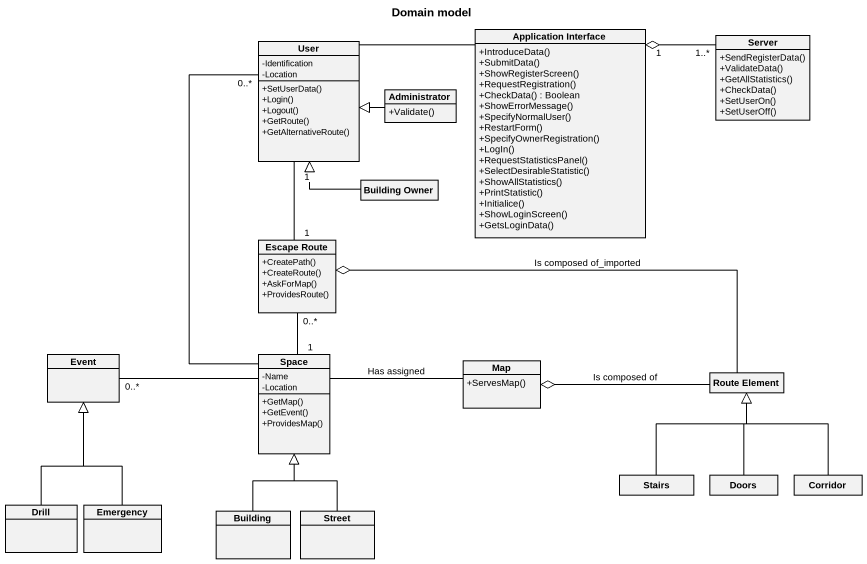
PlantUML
@startuml
title Domain model
hide circle
hide empty members
skinparam classAttributeIconSize 0
class User {
  -Identification
  -Location
  +SetUserData()
  +Login()
  +Logout()
  +GetRoute()
  +GetAlternativeRoute()
}
class "Application Interface" as Application_Interface {
  +IntroduceData()
  +SubmitData()
  +ShowRegisterScreen()
  +RequestRegistration()
  +CheckData() : Boolean
  +ShowErrorMessage()
  +SpecifyNormalUser()
  +RestartForm()
  +SpecifyOwnerRegistration()
  +LogIn()
  +RequestStatisticsPanel()
  +SelectDesirableStatistic()
  +ShowAllStatistics()
  +PrintStatistic()
  +Initialice()
  +ShowLoginScreen()
  +GetsLoginData()
}
class Server {
  +SendRegisterData()
  +ValidateData()
  +GetAllStatistics()
  +CheckData()
  +SetUserOn()
  +SetUserOff()
}
class Administrator {
  +Validate()
}
class "Building Owner" as Building_Owner
class "Escape Route" as Escape_Route {
  +CreatePath()
  +CreateRoute()
  +AskForMap()
  +ProvidesRoute()
}
class Event
class Space {
  -Name
  -Location
  +GetMap()
  +GetEvent()
  +ProvidesMap()
}
class "Map" as Map_ {
  +ServesMap()
}
class "Route Element" as Route_Element
class Stairs
class Doors
class Corridor
class Drill
class Emergency
class Building
class Street
User -right- Application_Interface
Application_Interface "1" o-right- "1..*" Server
Administrator -left-|> User
Building_Owner -up-|> User
Escape_Route "1" -up- "1" User
Escape_Route "0..*" -- "1" Space
Escape_Route o-right- Route_Element : Is composed of_imported
Event "0..*" -right- Space
Space -up- "0..*" User
Space -right- Map_ : Has assigned
Map_ o-right- Route_Element : Is composed of
Stairs -up-|> Route_Element
Doors -up-|> Route_Element
Corridor -up-|> Route_Element
Drill -up-|> Event
Emergency -up-|> Event
Building -up-|> Space
Street -up-|> Space
@enduml
